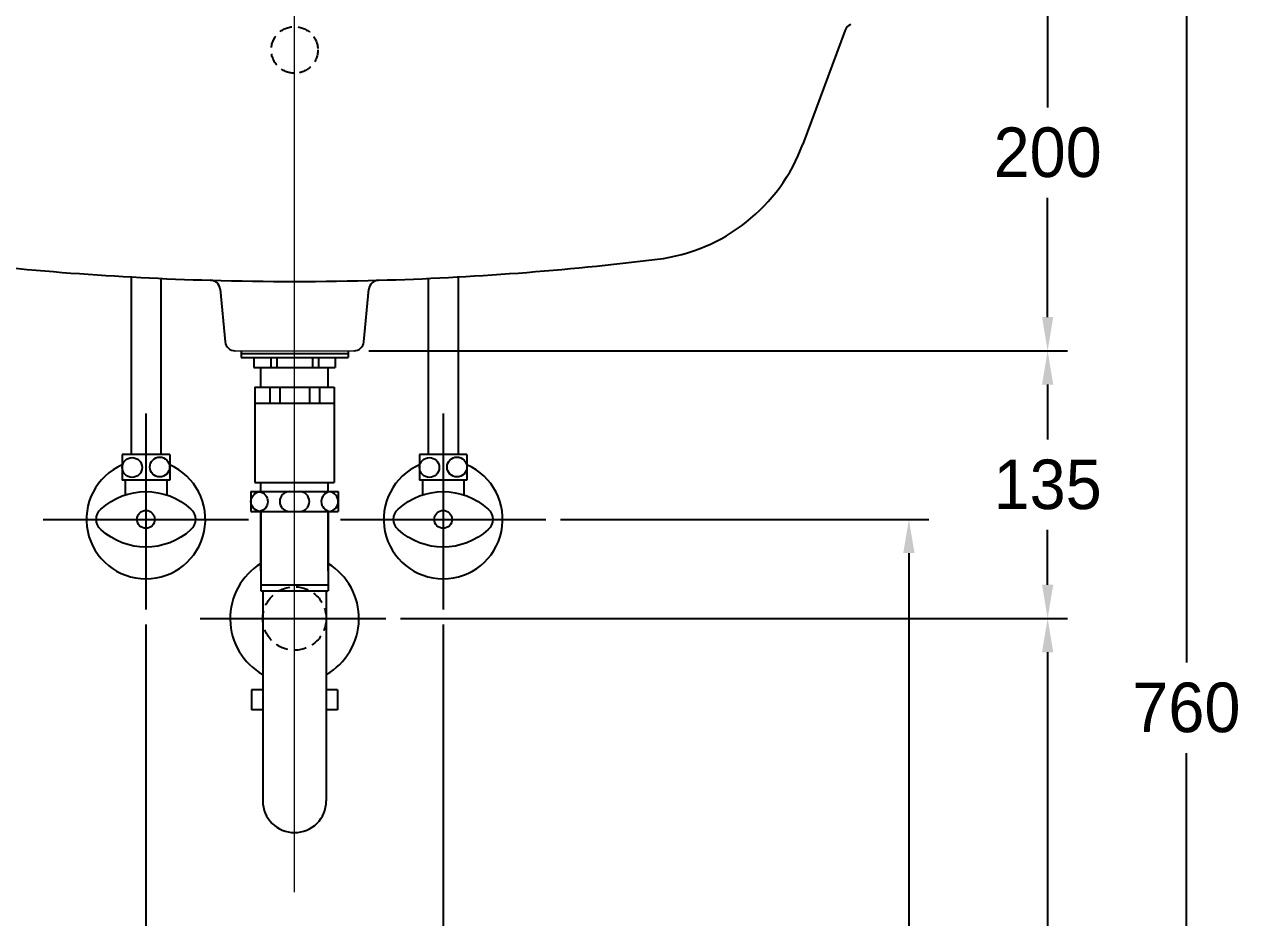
# Model space of a CAD drawing. Header units: millimetres. Extents: x 0 to 1800, y -67 to 2530.
# Drawn here: x 339 to 954, y 394 to 845 of the extents above; entities that cross this region are included whole.
import ezdxf
from ezdxf.lldxf.tags import DXFTag

# ---------------------------------------------------------------- set-up
doc = ezdxf.new("R2010")
doc.units = ezdxf.units.MM
doc.linetypes.add('DASHED2', pattern=[9.525, 6.35, -3.175])
doc.layers.get('Defpoints').update_dxf_attribs({"color": 1})
for name, color, linetype in [('내부선 및 부속', 4, 'Continuous'), ('외형선', 3, 'Continuous'), ('점선', 6, 'DASHED2'), ('중심선', 1, 'DASHED'), ('치수선', 7, 'Continuous')]:
    doc.layers.add(name, color=color, linetype=linetype)
doc.styles.add('____', font='')
doc.styles.get('____').set_extended_font_data('굴림')
tags = doc.linetypes.add('DASHDOT', pattern=[70, 31, -13, 13, -13]).pattern_tags.tags
tags[10:11] = [DXFTag(74, 4), DXFTag(75, 0), DXFTag(340, '0'), DXFTag(46, 0.0), DXFTag(50, 0.0), DXFTag(44, 0.0), DXFTag(45, 0.0)]
tags[8:9] = [DXFTag(74, 4), DXFTag(75, 0), DXFTag(340, '0'), DXFTag(46, 0.0), DXFTag(50, 0.0), DXFTag(44, 0.0), DXFTag(45, 0.0)]
tags[6:7] = [DXFTag(74, 4), DXFTag(75, 0), DXFTag(340, '0'), DXFTag(46, 0.0), DXFTag(50, 0.0), DXFTag(44, 0.0), DXFTag(45, 0.0)]
tags[4:5] = [DXFTag(74, 4), DXFTag(75, 0), DXFTag(340, '0'), DXFTag(46, 0.0), DXFTag(50, 0.0), DXFTag(44, 0.0), DXFTag(45, 0.0)]
tags = doc.linetypes.add('DASHED', pattern=[25.72, 12.86, -12.86]).pattern_tags.tags
tags[6:7] = [DXFTag(74, 4), DXFTag(75, 0), DXFTag(340, '0'), DXFTag(46, 0.0), DXFTag(50, 0.0), DXFTag(44, 0.0), DXFTag(45, 0.0)]
tags[4:5] = [DXFTag(74, 4), DXFTag(75, 0), DXFTag(340, '0'), DXFTag(46, 0.0), DXFTag(50, 0.0), DXFTag(44, 0.0), DXFTag(45, 0.0)]
doc.dimstyles.new('MSADIM', dxfattribs={"dimtxt": 33, "dimasz": 17, "dimexe": 10, "dimexo": 7.5, "dimgap": 10, "dimtad": 0, "dimtih": 1, "dimtoh": 1, "dimdec": 0, "dimzin": 1, "dimdsep": 46, "dimtxsty": '____', "dimcen": 11.25, "dimadec": 0, "dimazin": 0, "dimtfac": 1, "dimtdec": 0, "dimtix": 1, "dimtmove": 0, "dimatfit": 3, "dimfxl": 1, "dimtolj": 1, "dimtzin": 1, "dimarcsym": 0})

# ---------------------------------------------------------------- blocks, each defined once
blk = doc.blocks.new('*D18')
at = {"layer": 'Defpoints', "color": 0, "transparency": 16777216}
for p in [(400.29, 549.44), (550.29, 549.44), (550.29, 366.95)]:
    blk.add_point(p, dxfattribs=at)
at = {"layer": '치수선', "color": 0, "lineweight": -2, "transparency": 16777216}
for p, q in [((400.29, 541.94), (400.29, 356.95)), ((550.29, 541.94), (550.29, 356.95)), ((417.29, 366.95), (439.35, 366.95)), ((533.29, 366.95), (511.22, 366.95))]:
    blk.add_line(p, q, dxfattribs=at)
at = {"layer": '치수선', "color": 0, "transparency": 16777216}
for points in [[(417.29, 369.78), (417.29, 364.11), (400.29, 366.95)], [(533.29, 369.78), (533.29, 364.11), (550.29, 366.95)]]:
    blk.add_solid(points, dxfattribs=at)
at = {"layer": '치수선', "color": 0, "transparency": 16777216, "insert": (475.29, 366.95), "char_height": 25, "attachment_point": 5, "style": '____'}
blk.add_mtext('\\A1;150', dxfattribs=at)
blk = doc.blocks.new('*D19')
at = {"layer": 'Defpoints', "color": 0, "transparency": 16777216}
for p in [(840.29, 879.95), (805.43, 119.95), (925.29, 119.95)]:
    blk.add_point(p, dxfattribs=at)
at = {"layer": '치수선', "color": 0, "lineweight": -2, "transparency": 16777216}
for p, q in [((847.79, 879.95), (935.29, 879.95)), ((925.29, 862.95), (925.29, 522.78)), ((925.29, 136.95), (925.29, 477.11)), ((812.93, 119.95), (935.29, 119.95))]:
    blk.add_line(p, q, dxfattribs=at)
at = {"layer": '치수선', "color": 0, "transparency": 16777216}
for points in [[(922.45, 862.95), (928.12, 862.95), (925.29, 879.95)], [(922.45, 136.95), (928.12, 136.95), (925.29, 119.95)]]:
    blk.add_solid(points, dxfattribs=at)
at = {"layer": '치수선', "color": 0, "transparency": 16777216, "insert": (925.29, 499.95), "char_height": 25, "attachment_point": 5, "style": '____'}
blk.add_mtext('\\A1;760', dxfattribs=at)
blk = doc.blocks.new('*D20')
at = {"layer": 'Defpoints', "color": 0, "transparency": 16777216}
for p in [(840.29, 879.95), (505.29, 679.95), (855.29, 679.95)]:
    blk.add_point(p, dxfattribs=at)
at = {"layer": '치수선', "color": 0, "lineweight": -2, "transparency": 16777216}
for p, q in [((847.79, 879.95), (865.29, 879.95)), ((855.29, 862.95), (855.29, 802.76)), ((855.29, 696.95), (855.29, 757.13)), ((512.79, 679.95), (865.29, 679.95))]:
    blk.add_line(p, q, dxfattribs=at)
at = {"layer": '치수선', "color": 0, "transparency": 16777216}
for points in [[(852.45, 862.95), (858.12, 862.95), (855.29, 879.95)], [(852.45, 696.95), (858.12, 696.95), (855.29, 679.95)]]:
    blk.add_solid(points, dxfattribs=at)
at = {"layer": '치수선', "color": 0, "transparency": 16777216, "insert": (855.29, 779.95), "char_height": 25, "attachment_point": 5, "style": '____'}
blk.add_mtext('\\A1;200', dxfattribs=at)
blk = doc.blocks.new('*D21')
at = {"layer": 'Defpoints', "color": 0, "transparency": 16777216}
for p in [(505.29, 679.95), (521.31, 544.95), (855.29, 544.95)]:
    blk.add_point(p, dxfattribs=at)
at = {"layer": '치수선', "color": 0, "lineweight": -2, "transparency": 16777216}
for p, q in [((512.79, 679.95), (865.29, 679.95)), ((855.29, 662.95), (855.29, 635.3)), ((855.29, 561.95), (855.29, 589.6)), ((528.81, 544.95), (865.29, 544.95))]:
    blk.add_line(p, q, dxfattribs=at)
at = {"layer": '치수선', "color": 0, "transparency": 16777216}
for points in [[(852.45, 662.95), (858.12, 662.95), (855.29, 679.95)], [(852.45, 561.95), (858.12, 561.95), (855.29, 544.95)]]:
    blk.add_solid(points, dxfattribs=at)
at = {"layer": '치수선', "color": 0, "transparency": 16777216, "insert": (855.29, 612.45), "char_height": 25, "attachment_point": 5, "style": '____'}
blk.add_mtext('\\A1;135', dxfattribs=at)
blk = doc.blocks.new('*D22')
at = {"layer": 'Defpoints', "color": 0, "transparency": 16777216}
for p in [(521.31, 544.95), (660.84, 119.95), (855.29, 119.95)]:
    blk.add_point(p, dxfattribs=at)
at = {"layer": '치수선', "color": 0, "lineweight": -2, "transparency": 16777216}
for p, q in [((528.81, 544.95), (865.29, 544.95)), ((855.29, 527.95), (855.29, 355.28)), ((855.29, 136.95), (855.29, 309.61)), ((668.34, 119.95), (865.29, 119.95))]:
    blk.add_line(p, q, dxfattribs=at)
at = {"layer": '치수선', "color": 0, "transparency": 16777216}
for points in [[(852.45, 527.95), (858.12, 527.95), (855.29, 544.95)], [(852.45, 136.95), (858.12, 136.95), (855.29, 119.95)]]:
    blk.add_solid(points, dxfattribs=at)
at = {"layer": '치수선', "color": 0, "transparency": 16777216, "insert": (855.29, 332.45), "char_height": 25, "attachment_point": 5, "style": '____'}
blk.add_mtext('\\A1;425', dxfattribs=at)
blk = doc.blocks.new('*D23')
at = {"layer": 'Defpoints', "color": 0, "transparency": 16777216}
for p in [(602.07, 594.95), (615.17, 119.95), (785.29, 119.95)]:
    blk.add_point(p, dxfattribs=at)
at = {"layer": '치수선', "color": 0, "lineweight": -2, "transparency": 16777216}
for p, q in [((609.57, 594.95), (795.29, 594.95)), ((785.29, 577.95), (785.29, 380.3)), ((785.29, 136.95), (785.29, 334.6)), ((622.67, 119.95), (795.29, 119.95))]:
    blk.add_line(p, q, dxfattribs=at)
at = {"layer": '치수선', "color": 0, "transparency": 16777216}
for points in [[(782.45, 577.95), (788.12, 577.95), (785.29, 594.95)], [(782.45, 136.95), (788.12, 136.95), (785.29, 119.95)]]:
    blk.add_solid(points, dxfattribs=at)
at = {"layer": '치수선', "color": 0, "transparency": 16777216, "insert": (785.29, 357.45), "char_height": 25, "attachment_point": 5, "style": '____'}
blk.add_mtext('\\A1;475', dxfattribs=at)

msp = doc.modelspace()

# ---------------------------------------------------------------- linework, layer by layer
at = {"layer": '내부선 및 부속', "linetype": 'Continuous'}
for p, q in [((392.79, 717.22), (392.79, 627.7)), ((407.79, 716.47), (407.79, 627.7)), ((542.79, 716.47), (542.79, 627.7)), ((557.79, 717.22), (557.79, 627.7)), ((388.29, 627.7), (388.29, 614.7)), ((412.29, 627.7), (388.29, 627.7)), ((412.29, 627.7), (412.29, 614.7)), ((538.29, 627.7), (538.29, 614.7)), ((562.29, 627.7), (538.29, 627.7)), ((562.29, 627.7), (562.29, 614.7)), ((412.29, 614.7), (388.29, 614.7)), ((389.79, 614.7), (389.79, 607.27)), ((410.79, 614.7), (410.79, 607.27)), ((562.29, 614.7), (538.29, 614.7)), ((539.79, 614.7), (539.79, 607.27)), ((560.79, 614.7), (560.79, 607.27)), ((459.29, 558.94), (459.29, 452.95)), ((491.29, 558.94), (491.29, 452.95)), ((453.54, 508.95), (453.54, 498.95)), ((459.29, 508.95), (453.54, 508.95)), ((497.04, 508.95), (491.29, 508.95)), ((497.04, 508.95), (497.04, 498.95)), ((459.29, 498.95), (453.54, 498.95)), ((497.04, 498.95), (491.29, 498.95))]:
    msp.add_line(p, q, dxfattribs=at)
at = {"layer": '내부선 및 부속'}
for p, q in [((448.3, 679.94), (448.3, 676.6)), ((448.3, 678.6), (502.3, 678.6)), ((448.3, 676.6), (502.3, 676.6)), ((454.8, 676.6), (454.8, 671.6)), ((463.3, 676.6), (463.3, 671.6)), ((466.3, 676.6), (466.3, 671.6)), ((484.3, 676.6), (484.3, 671.6)), ((487.3, 676.6), (487.3, 671.6)), ((495.8, 676.6), (495.8, 671.6)), ((502.3, 679.94), (502.3, 676.6)), ((454.8, 671.6), (495.8, 671.6)), ((458.3, 661.6), (458.3, 671.6)), ((492.3, 661.6), (492.3, 671.6)), ((455.3, 661.6), (455.3, 613.6)), ((455.3, 661.6), (495.3, 661.6)), ((462.8, 661.6), (462.8, 653.6)), ((467.8, 661.6), (467.8, 653.6)), ((482.8, 661.6), (482.8, 653.6)), ((487.8, 661.6), (487.8, 653.6)), ((495.3, 661.6), (495.3, 616.85)), ((455.3, 653.6), (495.3, 653.6)), ((495.3, 616.85), (495.3, 613.6)), ((453.3, 608.94), (497.3, 608.94)), ((453.3, 608.94), (453.3, 598.94)), ((455.3, 613.6), (495.3, 613.6)), ((458.3, 608.94), (458.3, 613.6)), ((492.3, 608.94), (492.3, 613.6)), ((497.3, 608.94), (497.3, 598.94)), ((453.3, 598.94), (497.3, 598.94)), ((458.3, 598.94), (458.3, 558.94)), ((458.3, 568.94), (458.3, 598.94)), ((492.3, 598.94), (492.3, 558.94)), ((492.3, 568.94), (492.3, 598.94)), ((458.3, 561.94), (492.3, 561.94)), ((458.3, 558.94), (492.3, 558.94))]:
    msp.add_line(p, q, dxfattribs=at)
at = {"layer": '내부선 및 부속', "linetype": 'Continuous', "flags": 128}
for points in [[(377.56, 600.11, -0.388889), (423.01, 600.11)], [(527.56, 600.11, -0.388889), (573.01, 600.11)], [(377.56, 589.79, -0.44), (377.56, 600.11)], [(423.01, 600.11, -0.44), (423.01, 589.79)], [(527.56, 589.79, -0.44), (527.56, 600.11)], [(573.01, 600.11, -0.44), (573.01, 589.79)], [(423.01, 589.79, -0.388889), (377.56, 589.79)], [(573.01, 589.79, -0.388889), (527.56, 589.79)]]:
    msp.add_lwpolyline(points, format="xyb", dxfattribs=at)
at = {"layer": '내부선 및 부속', "flags": 128}
for points in [[(457.55, 598.99, -0.859727), (457.55, 608.88)], [(457.55, 608.88, -0.859727), (457.55, 598.99)]]:
    msp.add_lwpolyline(points, format="xyb", dxfattribs=at)
at = {"layer": '내부선 및 부속', "linetype": 'Continuous'}
for centre, radius in [((393.34, 621.1), 5), ((407.26, 621.35), 5), ((543.34, 621.1), 5), ((557.26, 621.35), 5), ((400.29, 594.95), 4.5), ((550.29, 594.95), 4.5)]:
    msp.add_circle(centre, radius, dxfattribs=at)
at = {"layer": '내부선 및 부속'}
for centre, radius, start, end in [((475.29, 2214.95), 1500, 268.3818, 271.6182), ((472.8, 603.94), 5, 90, 270), ((477.8, 603.94), 5, 270, 90), ((493.8, 603.94), 5, 98.62693, 261.37307), ((492.3, 603.94), 5, 278.62693, 81.37307)]:
    msp.add_arc(centre, radius, start, end, dxfattribs=at)
at = {"layer": '내부선 및 부속', "linetype": 'Continuous'}
for centre, radius, start, end in [((400.29, 594.95), 30, 113.57803, 66.42168), ((550.29, 594.95), 30, 113.57803, 66.42168), ((475.29, 544.95), 32.5, 121.53887, 240.50763), ((475.29, 544.95), 32.5, 299.49237, 58.46113), ((475.29, 452.95), 16, 180, 0)]:
    msp.add_arc(centre, radius, start, end, dxfattribs=at)
at = {"layer": '외형선'}
for p, q in [((753.1, 841.68), (731.8, 784.22)), ((437.76, 711.02), (440.31, 684.47)), ((510.26, 684.47), (512.81, 711.02))]:
    msp.add_line(p, q, dxfattribs=at)
at = {"layer": '외형선', "lineweight": 18}
msp.add_line((445.29, 679.95), (505.29, 679.95), dxfattribs=at)
at = {"layer": '외형선'}
for centre, radius, start, end in [((757.79, 839.95), 5, 111.30453, 159.66544), ((647.41, 815.49), 90, 277.01177, 339.66544), ((475.29, 2214.95), 1500, 262.98823, 268.3818), ((475.29, 2214.95), 1500, 271.6182, 277.01177), ((432.79, 710.55), 5, 5.47591, 88.3818), ((517.79, 710.55), 5, 91.6182, 174.52409), ((445.29, 684.95), 5, 185.47591, 270), ((505.29, 684.95), 5, 270, 354.52409)]:
    msp.add_arc(centre, radius, start, end, dxfattribs=at)
at = {"layer": '점선'}
for centre, radius in [((475.29, 831.7), 11.75), ((475.29, 544.95), 16)]:
    msp.add_circle(centre, radius, dxfattribs=at)
at = {"layer": '중심선', "lineweight": 18}
msp.add_line((475.28, 406.95), (475.31, 1076.6), dxfattribs=at)
at = {"layer": '중심선'}
for p, q in [((400.29, 648.39), (400.29, 549.44)), ((550.29, 648.39), (550.29, 549.44)), ((348.5, 594.95), (452.07, 594.95)), ((498.5, 594.95), (602.07, 594.95))]:
    msp.add_line(p, q, dxfattribs=at)
at = {"layer": '중심선', "linetype": 'DASHDOT'}
msp.add_line((427.66, 544.95), (521.31, 544.95), dxfattribs=at)

# ---------------------------------------------------------------- dimensions: what is measured, and where the dimension line sits
at = {"layer": '치수선'}
for base, p1, p2, picture, middle in [((855.29, 679.95), (840.29, 879.95), (505.29, 679.95), '*D20', (855.29, 779.95)), ((925.29, 119.95), (840.29, 879.95), (805.43, 119.95), '*D19', (925.29, 499.95)), ((855.29, 544.95), (505.29, 679.95), (521.31, 544.95), '*D21', (855.29, 612.45)), ((785.29, 119.95), (602.07, 594.95), (615.17, 119.95), '*D23', (785.29, 357.45)), ((855.29, 119.95), (521.31, 544.95), (660.84, 119.95), '*D22', (855.29, 332.45))]:
    dim = msp.add_linear_dim(base=base, p1=p1, p2=p2, angle=90, dimstyle='MSADIM', override={"dimtxt": 25}, dxfattribs=at)
    dim.commit()
    dim.dimension.update_dxf_attribs({"geometry": picture, "text_midpoint": middle})
dim = msp.add_linear_dim(base=(550.29, 366.95), p1=(400.29, 549.44), p2=(550.29, 549.44), dimstyle='MSADIM', override={"dimtxt": 25}, dxfattribs=at)
dim.commit()
dim.dimension.update_dxf_attribs({"geometry": '*D18', "text_midpoint": (475.29, 366.95)})

doc.saveas('drawing.dxf')
